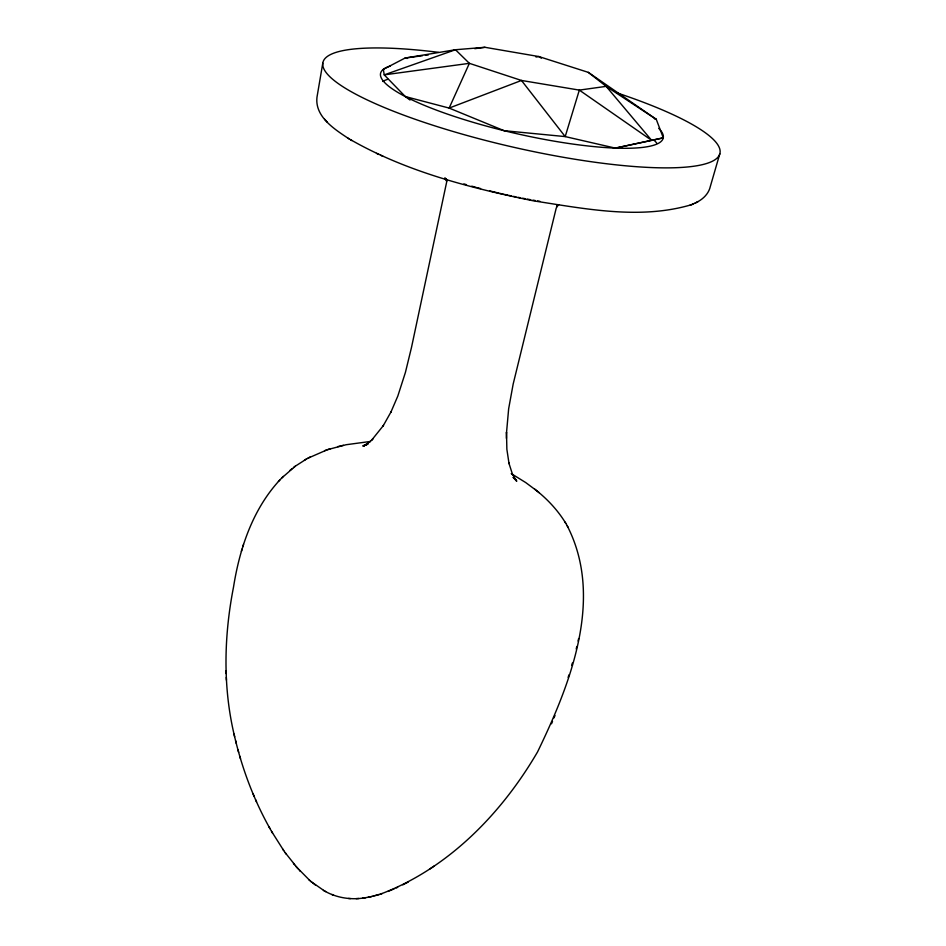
<?xml version="1.0" encoding="UTF-8"?>
<svg xmlns="http://www.w3.org/2000/svg" width="946" height="946" viewBox="0 0 946 946"><rect width="100%" height="100%" fill="white"/><g stroke="black" fill="none" stroke-linecap="round" stroke-linejoin="round"><path stroke-width="1.42" d="M506.417 438.376L506.5 432.369L506.867 449.267L509.043 463.694L508.818 462.842L512.602 474.679L512.129 473.615L516.504 480.97L514.388 478.534M506.488 433.032L508.652 408.778L513.158 384.111L556.224 208.096L558.246 204.856L556.579 206.618L558.495 204.844L556.792 205.767L557.324 205.471M322.787 63.157L316.981 97.213C314.699 116.866 334.754 129.366 348.92 138.79M380.836 893.97C448.333 868.463 501.77 813.347 537.565 751.893C570.249 684.36 604.565 598.156 567.127 525.669M576.232 648.968L576.8 646.52M578.065 641.01L578.633 638.574M279.981 479.823C252.842 509.019 239.645 548.361 233.52 587.076C223.871 636.374 222.724 687.742 234.655 736.745M719.8 153.82L710.316 186.504C708.755 193.623 703.15 199.062 696.812 202.243M571.632 665.511L572.365 663.051M568.144 677.442L568.877 674.959M241.384 551.293L242.129 548.964M242.791 546.788L243.524 544.47M551.506 723.796L552.523 721.396M553.989 717.884L555.006 715.495M281.778 477.967L295.258 466.224L306.563 458.964M278.431 481.431L283.292 476.394M372.452 439.322L371.778 440.008L383.485 425.428L383.047 426.078L391.112 411.723L390.816 412.338L397.817 396.055L405.42 372.405L411.498 347.43L446.654 182.07L446.382 179.539L447.009 181.005L444.916 178.309L446.796 179.988L445.01 178.25L446.559 179.917L445.838 179.042M369.035 442.468L373.185 438.66M369.791 441.77L370.607 441.096L364.6 445.531L366.646 444.182M290.02 470.328L291.806 468.932M293.52 467.584L295.258 466.224M429.685 869.09L434.096 866.063M363.193 446.169L367.758 443.544M308.018 458.171L327.056 449.847M304.494 460.111L310.028 457.048M691.857 204.537L696.374 202.468M364.352 445.507L366.823 444.253L363.477 445.838L367.746 444.088L362.992 445.862L367.769 444.218M695.121 203.13L698.089 201.569M402.819 884.841L408.187 882.074M394.139 888.885L388.014 891.428M396.173 887.987L397.663 887.324M347.608 137.986C404.569 171.25 469.535 187.84 533.674 200.883C585.243 208.794 639.981 219.898 691.219 204.785M689.823 205.341L693.252 203.981M327.907 449.563L346.047 444.738L368.242 441.747M324.608 450.674L330.284 448.759M370.335 896.82L379.322 894.443M378.045 894.845L382.208 893.532M557.147 205.306L558.684 204.821L557.833 205.01M372.89 896.252L374.131 895.921M375.408 895.578L376.733 895.223M337.805 446.618L340.442 446.004M340.856 445.897L343.422 445.294M614.794 148.238L663.288 137.844L656.276 119.35L588.317 72.369L538.889 56.559L484.955 47.3L455.464 49.736L405.042 58.061L383.331 69.365L384.23 74.864L405.29 96.539L410.02 100.016M663.288 137.844L615.326 148.12L565.2 136.591L504.135 130.702L449.149 108.081L405.29 96.539M364.423 897.896L369.307 897.033M368.112 897.281L371.624 896.548M535.992 57.008L538.889 56.559L541.349 58.167M324.679 891.073C336.421 897.766 350.41 900.013 363.713 897.99M362.566 898.156L365.664 897.719M422.472 55.719L405.042 58.061L407.312 58.439M425.381 55.329L428.29 54.939M474.786 48.672L484.955 47.3M356.145 898.653L358.806 898.511M349.653 898.534L350.481 898.594M348.518 898.452L349.24 898.511M539.93 201.332L537.565 200.93M532.941 200.138L535.2 200.528M527.289 199.109L530.694 199.736M522.736 198.246L525.018 198.684M518.172 197.347L520.454 197.797M513.595 196.401L515.889 196.874M509.019 195.432L511.313 195.917M504.443 194.415L507.872 195.183M499.866 193.374L503.296 194.155M498.719 193.102L489.602 190.903M477.222 187.675L480.58 188.573M471.782 186.173L476.11 187.367M463.907 183.902L466.461 184.683M654.443 118.711L656.276 119.35L606.161 86.358L588.317 72.369M331.845 894.467L332.543 894.75M332.921 894.881L333.536 895.129M376.508 153.37L378.897 154.458M380.611 155.227L382.917 156.279M310.903 881.459L324.443 890.931M323.378 890.352L325.661 891.605M511.23 473.603L525.716 482.566L536.666 490.714M350.552 139.783L351.841 140.576M312.89 883.115L313.93 883.919M314.758 884.557L315.728 885.302M446.382 179.492L444.88 178.25M534.62 489.058C547.971 499.429 559.677 512.117 567.896 526.957M536.997 490.986L539.102 492.689M295.956 866.441L309.91 880.608M308.857 879.709L311.873 882.299M513.205 477.505L515.665 479.87M513.3 477.399L516.8 481.065M324.62 119.255L325.637 120.367M326.169 120.97L327.186 122.069M298.002 868.771L285.278 852.784M299.374 870.285L300.355 871.384M293.461 863.497L294.525 864.739M271.585 831.428L283.682 850.513M282.618 849.023L286.283 854.203M564.999 522.062L565.743 523.315M234.017 734.049C241.49 766.993 253.386 799.027 269.929 828.519M268.901 826.709L272.566 833.166M253.138 794.025L254.119 796.307M255.597 799.725L256.555 801.936M237.919 749.764L238.664 752.366M239.764 756.197L240.497 758.751M235.589 740.623L236.216 743.272M226.011 670.726L226.141 673.576M226.295 677.324L226.413 680.162M382.728 81.451A144.419 29.48 12.9 0 1 387.907 79.239M654.348 140.481A144.419 29.48 12.9 0 1 656.725 143.059M658.723 128.337A144.975 28.451 12.9 0 1 513.465 132.925A144.975 28.451 12.9 0 1 390.414 66.019M616.461 92.708A203.638 40.099 12.9 0 1 671.79 167.82A203.638 40.099 12.9 0 1 362.614 97.698A203.638 40.099 12.9 0 1 438.376 52.314M579.33 90.107L565.2 136.591L521.471 80.457L469.37 63.335L384.23 74.864L455.464 49.736L469.37 63.335L449.149 108.081L521.471 80.457L579.33 90.107L606.161 86.358L651.64 140.339L579.33 90.107"/></g></svg>
